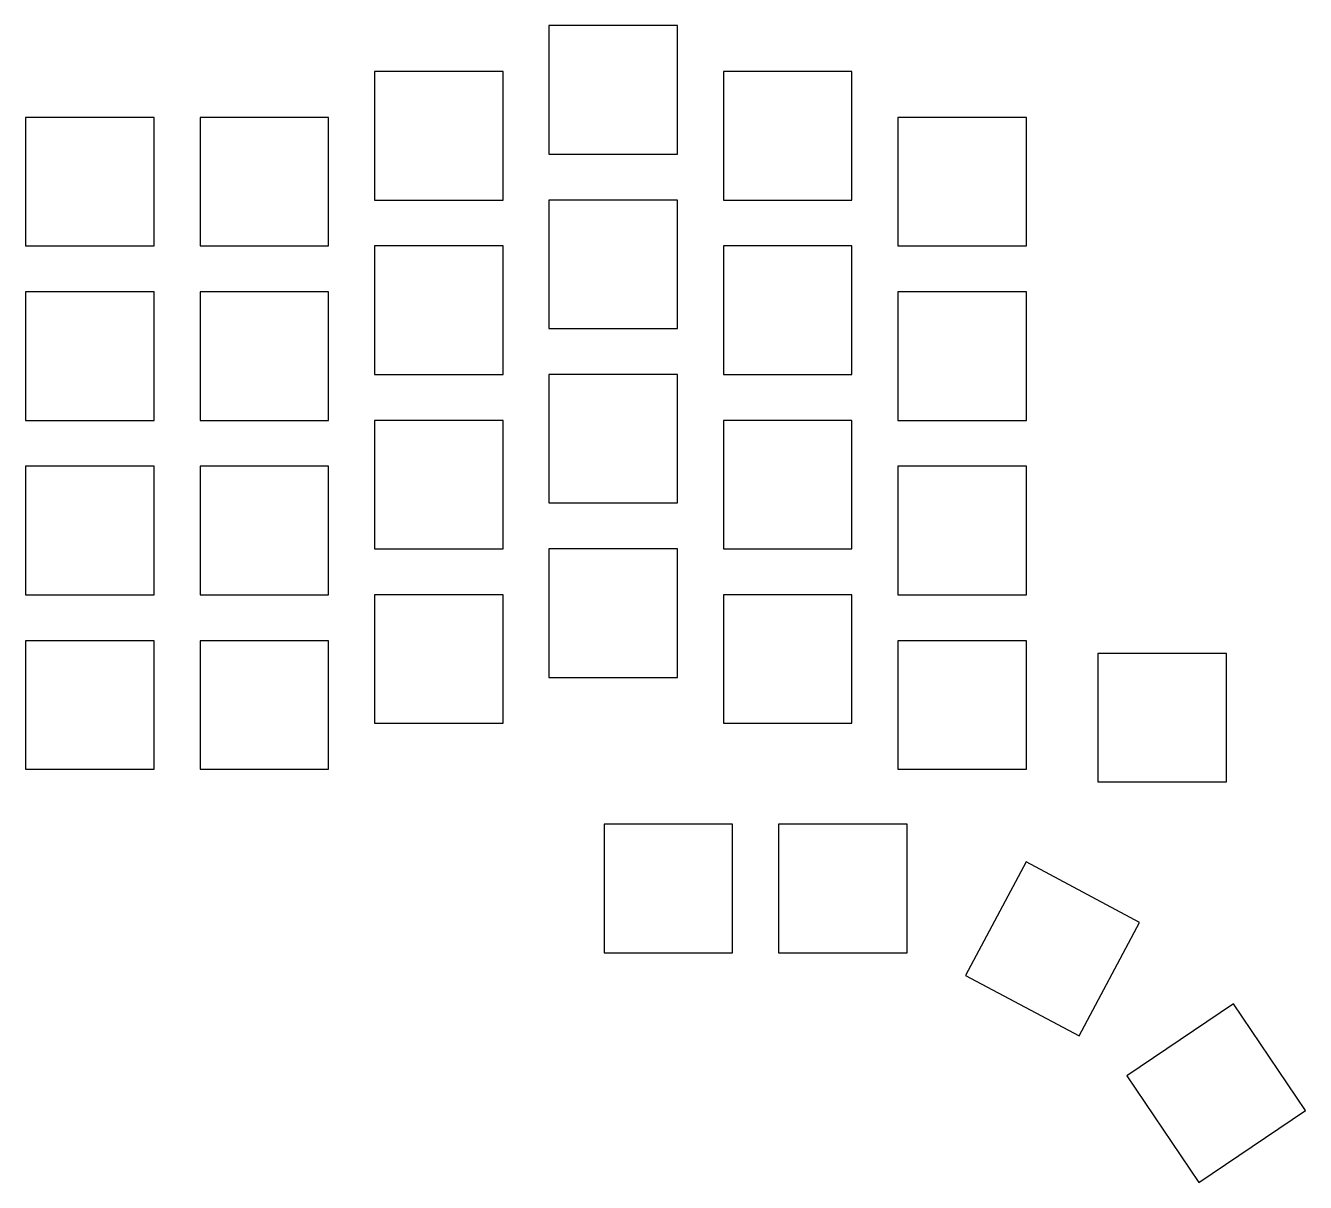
# Model space of a CAD drawing. Header units: millimetres. Extents: x -7 to 132, y -52 to 74.
import ezdxf

# ---------------------------------------------------------------- set-up
doc = ezdxf.new("R2010")
doc.units = ezdxf.units.MM

msp = doc.modelspace()

# ---------------------------------------------------------------- linework, layer by layer
for p, q in [((64, 74), (50, 74)), ((50, 74), (50, 60)), ((64, 60), (64, 74)), ((45, 69), (31, 69)), ((31, 69), (31, 55)), ((45, 55), (45, 69)), ((83, 69), (69, 69)), ((69, 69), (69, 55)), ((83, 55), (83, 69)), ((7, 64), (-7, 64)), ((-7, 64), (-7, 50)), ((7, 50), (7, 64)), ((26, 64), (12, 64)), ((12, 64), (12, 50)), ((26, 50), (26, 64)), ((102, 64), (88, 64)), ((88, 64), (88, 50)), ((102, 50), (102, 64)), ((50, 60), (64, 60)), ((31, 55), (45, 55)), ((64, 55), (50, 55)), ((50, 55), (50, 41)), ((64, 41), (64, 55)), ((69, 55), (83, 55)), ((-7, 50), (7, 50)), ((12, 50), (26, 50)), ((45, 50), (31, 50)), ((31, 50), (31, 36)), ((45, 36), (45, 50)), ((83, 50), (69, 50)), ((69, 50), (69, 36)), ((83, 36), (83, 50)), ((88, 50), (102, 50)), ((7, 45), (-7, 45)), ((-7, 45), (-7, 31)), ((7, 31), (7, 45)), ((26, 45), (12, 45)), ((12, 45), (12, 31)), ((26, 31), (26, 45)), ((102, 45), (88, 45)), ((88, 45), (88, 31)), ((102, 31), (102, 45)), ((50, 41), (64, 41)), ((31, 36), (45, 36)), ((64, 36), (50, 36)), ((50, 36), (50, 22)), ((64, 22), (64, 36)), ((69, 36), (83, 36)), ((-7, 31), (7, 31)), ((12, 31), (26, 31)), ((45, 31), (31, 31)), ((31, 31), (31, 17)), ((45, 17), (45, 31)), ((83, 31), (69, 31)), ((69, 31), (69, 17)), ((83, 17), (83, 31)), ((88, 31), (102, 31)), ((7, 26), (-7, 26)), ((-7, 26), (-7, 12)), ((7, 12), (7, 26)), ((26, 26), (12, 26)), ((12, 26), (12, 12)), ((26, 12), (26, 26)), ((102, 26), (88, 26)), ((88, 26), (88, 12)), ((102, 12), (102, 26)), ((50, 22), (64, 22)), ((31, 17), (45, 17)), ((64, 17), (50, 17)), ((50, 17), (50, 3)), ((64, 3), (64, 17)), ((69, 17), (83, 17)), ((-7, 12), (7, 12)), ((12, 12), (26, 12)), ((45, 12), (31, 12)), ((31, 12), (31, -2)), ((45, -2), (45, 12)), ((83, 12), (69, 12)), ((69, 12), (69, -2)), ((83, -2), (83, 12)), ((88, 12), (102, 12)), ((7, 7), (-7, 7)), ((-7, 7), (-7, -7)), ((7, -7), (7, 7)), ((26, 7), (12, 7)), ((12, 7), (12, -7)), ((26, -7), (26, 7)), ((102, 7), (88, 7)), ((88, 7), (88, -7)), ((102, -7), (102, 7)), ((123.78, 5.62), (109.78, 5.62)), ((109.78, 5.62), (109.78, -8.38)), ((123.78, -8.38), (123.78, 5.62)), ((50, 3), (64, 3)), ((31, -2), (45, -2)), ((69, -2), (83, -2)), ((-7, -7), (7, -7)), ((12, -7), (26, -7)), ((88, -7), (102, -7)), ((109.78, -8.38), (123.78, -8.38)), ((70, -13), (56, -13)), ((56, -13), (56, -27)), ((70, -27), (70, -13)), ((89, -13), (75, -13)), ((75, -13), (75, -27)), ((89, -27), (89, -13)), ((101.96, -17.1), (95.38, -29.46)), ((114.32, -23.68), (101.96, -17.1)), ((107.74, -36.04), (114.32, -23.68)), ((56, -27), (70, -27)), ((75, -27), (89, -27)), ((95.38, -29.46), (107.74, -36.04)), ((124.56, -32.57), (112.95, -40.4)), ((132.39, -44.18), (124.56, -32.57)), ((112.95, -40.4), (120.78, -52.01)), ((120.78, -52.01), (132.39, -44.18))]:
    msp.add_line(p, q)

doc.saveas('drawing.dxf')
